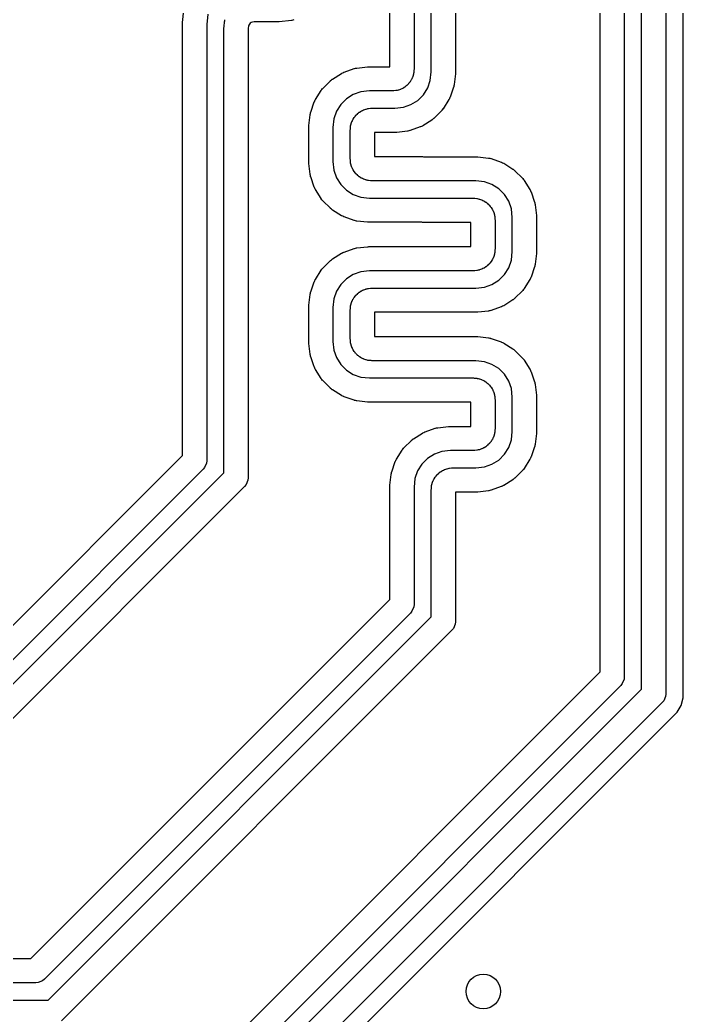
# Model space of a CAD drawing. Extents: x 2.36 to 5.14, y -5.39 to -2.61.
# Drawn here: x 4.6388 to 4.9411, y -4.9108 to -4.4574 of the extents above; entities that cross this region are included whole.
import ezdxf

# ---------------------------------------------------------------- set-up
doc = ezdxf.new("R2010")
doc.units = 0
doc.header["$MEASUREMENT"] = 0
doc.layers.add('BLACK', color=7, linetype='CONTINUOUS')

msp = doc.modelspace()

# ---------------------------------------------------------------- linework, layer by layer
at = {"layer": 'BLACK', "linetype": 'CONTINUOUS'}
for p, q in [((4.8074, -4.47878), (4.8074, -4.16547)), ((4.81843, -4.16319), (4.81843, -4.48)), ((4.8263, -4.48103), (4.8263, -4.16319)), ((4.83732, -4.16547), (4.83732, -4.48134)), ((4.90324, -4.7544), (4.90324, -4.16536)), ((4.91427, -4.16308), (4.91427, -4.75668)), ((4.92214, -4.76223), (4.92214, -4.16283)), ((4.93316, -4.16511), (4.93316, -4.76451)), ((4.94106, -4.76628), (4.94106, -4.16959)), ((4.71295, -4.45867), (4.71358, -4.45303)), ((4.72447, -4.45488), (4.72394, -4.4596)), ((4.71291, -4.45929), (4.71294, -4.45898)), ((4.71291, -4.65593), (4.71291, -4.45929)), ((4.71294, -4.45898), (4.71295, -4.45867)), ((4.72394, -4.4596), (4.72394, -4.65821)), ((4.73181, -4.46084), (4.73184, -4.46053)), ((4.73184, -4.46053), (4.73185, -4.46022)), ((4.73185, -4.46022), (4.73205, -4.45844)), ((4.73205, -4.45844), (4.73207, -4.45834)), ((4.73207, -4.45829), (4.73218, -4.45784)), ((4.73207, -4.45834), (4.73207, -4.45829)), ((4.73218, -4.45784), (4.73227, -4.45739)), ((4.74293, -4.46029), (4.74283, -4.46115)), ((4.74311, -4.45977), (4.74293, -4.46029)), ((4.74341, -4.45931), (4.74311, -4.45977)), ((4.7438, -4.45892), (4.74341, -4.45931)), ((4.74426, -4.45862), (4.7438, -4.45892)), ((4.74478, -4.45844), (4.74426, -4.45862)), ((4.74564, -4.45835), (4.74478, -4.45844)), ((4.75633, -4.45835), (4.74564, -4.45835)), ((4.75664, -4.45832), (4.75633, -4.45835)), ((4.75695, -4.45831), (4.75664, -4.45832)), ((4.76259, -4.45768), (4.75695, -4.45831)), ((4.76269, -4.45765), (4.76259, -4.45768)), ((4.76274, -4.45766), (4.76269, -4.45765)), ((4.76319, -4.45755), (4.76274, -4.45766)), ((4.76365, -4.45745), (4.76319, -4.45755)), ((4.76369, -4.45743), (4.76365, -4.45745)), ((4.73181, -4.66376), (4.73181, -4.46084)), ((4.74283, -4.46115), (4.74283, -4.66604)), ((4.79753, -4.47881), (4.79784, -4.47878)), ((4.79784, -4.47878), (4.8074, -4.47878)), ((4.78128, -4.48439), (4.78543, -4.48178)), ((4.78543, -4.48178), (4.78552, -4.48174)), ((4.78552, -4.48174), (4.78556, -4.4817)), ((4.78556, -4.4817), (4.78598, -4.48151)), ((4.78598, -4.48151), (4.78639, -4.4813)), ((4.78639, -4.4813), (4.78644, -4.48129)), ((4.78644, -4.48129), (4.78654, -4.48125)), ((4.78654, -4.48125), (4.79116, -4.47963)), ((4.79116, -4.47963), (4.79126, -4.47961)), ((4.79126, -4.47961), (4.7913, -4.47958)), ((4.7913, -4.47958), (4.79176, -4.47949)), ((4.79176, -4.47949), (4.79221, -4.47938)), ((4.79221, -4.47938), (4.79226, -4.47938)), ((4.79226, -4.47938), (4.79236, -4.47936)), ((4.79236, -4.47936), (4.79722, -4.47881)), ((4.79722, -4.47881), (4.79753, -4.47881)), ((4.81801, -4.48277), (4.81769, -4.48368)), ((4.81803, -4.48267), (4.81801, -4.48277)), ((4.81806, -4.48263), (4.81803, -4.48267)), ((4.81815, -4.48217), (4.81806, -4.48263)), ((4.81826, -4.48172), (4.81815, -4.48217)), ((4.81828, -4.48157), (4.81826, -4.48168)), ((4.81826, -4.48168), (4.81826, -4.48172)), ((4.81839, -4.48062), (4.81828, -4.48157)), ((4.81843, -4.48), (4.81839, -4.48031)), ((4.81839, -4.48031), (4.81839, -4.48062)), ((4.82586, -4.48497), (4.8263, -4.48103)), ((4.83729, -4.48196), (4.83674, -4.48682)), ((4.83732, -4.48134), (4.83729, -4.48165)), ((4.83729, -4.48165), (4.83729, -4.48196)), ((4.77686, -4.48861), (4.78032, -4.48516)), ((4.78032, -4.48516), (4.7804, -4.48509)), ((4.7804, -4.48509), (4.78043, -4.48505)), ((4.78043, -4.48505), (4.7808, -4.48476)), ((4.7808, -4.48476), (4.78116, -4.48447)), ((4.78116, -4.48447), (4.7812, -4.48445)), ((4.7812, -4.48445), (4.78128, -4.48439)), ((4.81472, -4.48764), (4.81436, -4.48793)), ((4.81509, -4.48736), (4.81472, -4.48764)), ((4.81511, -4.48732), (4.81509, -4.48736)), ((4.8152, -4.48725), (4.81511, -4.48732)), ((4.81588, -4.48657), (4.8152, -4.48725)), ((4.81594, -4.48649), (4.81588, -4.48657)), ((4.81598, -4.48646), (4.81594, -4.48649)), ((4.81627, -4.48609), (4.81598, -4.48646)), ((4.81656, -4.48574), (4.81627, -4.48609)), ((4.81658, -4.48569), (4.81656, -4.48574)), ((4.81664, -4.48561), (4.81658, -4.48569)), ((4.81716, -4.48479), (4.81664, -4.48561)), ((4.8172, -4.4847), (4.81716, -4.48479)), ((4.81724, -4.48466), (4.8172, -4.4847)), ((4.81743, -4.48424), (4.81724, -4.48466)), ((4.81764, -4.48383), (4.81743, -4.48424)), ((4.81765, -4.48378), (4.81764, -4.48383)), ((4.81769, -4.48368), (4.81765, -4.48378)), ((4.82465, -4.48841), (4.82586, -4.48497)), ((4.83661, -4.48742), (4.83651, -4.48787)), ((4.83672, -4.48697), (4.83661, -4.48742)), ((4.83674, -4.48682), (4.83672, -4.48692)), ((4.83672, -4.48692), (4.83672, -4.48697)), ((4.77349, -4.49372), (4.77609, -4.48958)), ((4.77609, -4.48958), (4.77616, -4.4895)), ((4.77616, -4.4895), (4.77618, -4.48945)), ((4.77618, -4.48945), (4.77647, -4.48909)), ((4.77647, -4.48909), (4.77675, -4.48873)), ((4.77675, -4.48873), (4.77679, -4.4887)), ((4.77679, -4.4887), (4.77686, -4.48861)), ((4.79077, -4.49145), (4.78768, -4.49339)), ((4.79421, -4.49024), (4.79077, -4.49145)), ((4.79815, -4.4898), (4.79421, -4.49024)), ((4.80863, -4.4898), (4.79815, -4.4898)), ((4.80893, -4.48977), (4.80863, -4.4898)), ((4.80924, -4.48976), (4.80893, -4.48977)), ((4.8102, -4.48966), (4.80924, -4.48976)), ((4.8103, -4.48963), (4.8102, -4.48966)), ((4.81035, -4.48964), (4.8103, -4.48963)), ((4.8108, -4.48953), (4.81035, -4.48964)), ((4.81125, -4.48943), (4.8108, -4.48953)), ((4.8113, -4.48941), (4.81125, -4.48943)), ((4.8114, -4.48938), (4.8113, -4.48941)), ((4.81231, -4.48907), (4.8114, -4.48938)), ((4.8124, -4.48902), (4.81231, -4.48907)), ((4.81245, -4.48901), (4.8124, -4.48902)), ((4.81287, -4.48881), (4.81245, -4.48901)), ((4.81329, -4.48861), (4.81287, -4.48881)), ((4.81332, -4.48858), (4.81329, -4.48861)), ((4.81342, -4.48853), (4.81332, -4.48858)), ((4.81423, -4.48802), (4.81342, -4.48853)), ((4.81432, -4.48795), (4.81423, -4.48802)), ((4.81436, -4.48793), (4.81432, -4.48795)), ((4.82013, -4.49408), (4.82271, -4.4915)), ((4.82271, -4.4915), (4.82465, -4.48841)), ((4.83647, -4.48802), (4.83485, -4.49264)), ((4.83649, -4.48792), (4.83647, -4.48802)), ((4.83651, -4.48787), (4.83649, -4.48792)), ((4.77134, -4.49945), (4.77295, -4.49483)), ((4.77295, -4.49483), (4.773, -4.49474)), ((4.773, -4.49474), (4.77301, -4.49469)), ((4.77301, -4.49469), (4.77321, -4.49427)), ((4.77321, -4.49427), (4.77341, -4.49385)), ((4.77341, -4.49385), (4.77344, -4.49382)), ((4.77344, -4.49382), (4.77349, -4.49372)), ((4.78509, -4.49597), (4.78315, -4.49906)), ((4.78768, -4.49339), (4.78509, -4.49597)), ((4.81359, -4.49723), (4.81704, -4.49602)), ((4.81704, -4.49602), (4.82013, -4.49408)), ((4.83431, -4.49375), (4.83171, -4.49789)), ((4.83436, -4.49366), (4.83431, -4.49375)), ((4.83439, -4.49362), (4.83436, -4.49366)), ((4.83459, -4.4932), (4.83439, -4.49362)), ((4.8348, -4.49278), (4.83459, -4.4932)), ((4.83481, -4.49273), (4.8348, -4.49278)), ((4.83485, -4.49264), (4.83481, -4.49273)), ((4.77052, -4.50552), (4.77106, -4.50065)), ((4.77106, -4.50065), (4.77109, -4.50055)), ((4.77108, -4.5005), (4.77119, -4.50005)), ((4.77109, -4.50055), (4.77108, -4.5005)), ((4.77119, -4.50005), (4.77129, -4.4996)), ((4.77129, -4.4996), (4.77131, -4.49955)), ((4.77131, -4.49955), (4.77134, -4.49945)), ((4.78315, -4.49906), (4.78195, -4.50251)), ((4.79124, -4.50174), (4.79154, -4.50138)), ((4.79154, -4.50138), (4.79182, -4.50101)), ((4.79182, -4.50101), (4.79186, -4.50098)), ((4.79186, -4.50098), (4.79193, -4.5009)), ((4.79193, -4.5009), (4.79261, -4.50022)), ((4.79261, -4.50022), (4.79269, -4.50016)), ((4.79269, -4.50016), (4.79272, -4.50012)), ((4.79272, -4.50012), (4.79308, -4.49983)), ((4.79308, -4.49983), (4.79344, -4.49954)), ((4.79344, -4.49954), (4.79349, -4.49952)), ((4.79349, -4.49952), (4.79357, -4.49945)), ((4.79357, -4.49945), (4.79438, -4.49894)), ((4.79438, -4.49894), (4.79448, -4.49889)), ((4.79448, -4.49889), (4.79452, -4.49886)), ((4.79452, -4.49886), (4.79494, -4.49867)), ((4.79494, -4.49867), (4.79535, -4.49846)), ((4.79535, -4.49846), (4.7954, -4.49845)), ((4.7954, -4.49845), (4.7955, -4.49841)), ((4.7955, -4.49841), (4.7964, -4.49809)), ((4.7964, -4.49809), (4.79651, -4.49806)), ((4.79651, -4.49806), (4.79655, -4.49804)), ((4.79655, -4.49804), (4.797, -4.49794)), ((4.797, -4.49794), (4.79745, -4.49783)), ((4.79745, -4.49783), (4.7975, -4.49784)), ((4.7975, -4.49784), (4.79761, -4.49782)), ((4.79761, -4.49782), (4.79856, -4.49771)), ((4.79856, -4.49771), (4.79887, -4.4977)), ((4.79887, -4.4977), (4.79918, -4.49767)), ((4.79918, -4.49767), (4.80966, -4.49767)), ((4.80966, -4.49767), (4.81359, -4.49723)), ((4.83094, -4.49886), (4.82748, -4.50232)), ((4.83101, -4.49878), (4.83094, -4.49886)), ((4.83105, -4.49875), (4.83101, -4.49878)), ((4.83133, -4.49838), (4.83105, -4.49875)), ((4.83163, -4.49802), (4.83133, -4.49838)), ((4.83165, -4.49798), (4.83163, -4.49802)), ((4.83171, -4.49789), (4.83165, -4.49798)), ((4.77048, -4.50613), (4.77051, -4.50582)), ((4.77051, -4.50582), (4.77052, -4.50552)), ((4.78195, -4.50251), (4.7815, -4.50644)), ((4.78941, -4.50685), (4.78952, -4.5059)), ((4.78952, -4.5059), (4.78954, -4.5058)), ((4.78954, -4.50575), (4.78965, -4.5053)), ((4.78954, -4.5058), (4.78954, -4.50575)), ((4.78965, -4.5053), (4.78975, -4.50484)), ((4.78975, -4.50484), (4.78977, -4.5048)), ((4.78977, -4.5048), (4.7898, -4.5047)), ((4.7898, -4.5047), (4.79011, -4.50379)), ((4.79011, -4.50379), (4.79016, -4.50369)), ((4.79016, -4.50369), (4.79017, -4.50365)), ((4.79017, -4.50365), (4.79037, -4.50323)), ((4.79037, -4.50323), (4.79057, -4.50281)), ((4.79057, -4.50281), (4.7906, -4.50277)), ((4.7906, -4.50277), (4.79065, -4.50268)), ((4.79065, -4.50268), (4.79116, -4.50187)), ((4.79116, -4.50187), (4.79122, -4.50178)), ((4.79122, -4.50178), (4.79124, -4.50174)), ((4.82182, -4.50596), (4.82141, -4.50617)), ((4.82224, -4.50577), (4.82182, -4.50596)), ((4.82228, -4.50574), (4.82224, -4.50577)), ((4.82238, -4.50569), (4.82228, -4.50574)), ((4.82652, -4.50309), (4.82238, -4.50569)), ((4.8266, -4.50302), (4.82652, -4.50309)), ((4.82665, -4.503), (4.8266, -4.50302)), ((4.82701, -4.50271), (4.82665, -4.503)), ((4.82737, -4.50242), (4.82701, -4.50271)), ((4.8274, -4.50238), (4.82737, -4.50242)), ((4.82748, -4.50232), (4.8274, -4.50238)), ((4.77048, -4.52228), (4.77048, -4.50613)), ((4.7815, -4.50644), (4.7815, -4.52197)), ((4.78938, -4.50747), (4.78941, -4.50716)), ((4.78938, -4.52094), (4.78938, -4.50747)), ((4.78941, -4.50716), (4.78941, -4.50685)), ((4.80997, -4.5087), (4.8004, -4.5087)), ((4.8004, -4.5087), (4.8004, -4.51972)), ((4.81027, -4.50867), (4.80997, -4.5087)), ((4.81058, -4.50866), (4.81027, -4.50867)), ((4.81544, -4.50811), (4.81058, -4.50866)), ((4.81555, -4.50809), (4.81544, -4.50811)), ((4.8156, -4.50809), (4.81555, -4.50809)), ((4.81605, -4.50799), (4.8156, -4.50809)), ((4.8165, -4.50789), (4.81605, -4.50799)), ((4.81654, -4.50786), (4.8165, -4.50789)), ((4.81665, -4.50784), (4.81654, -4.50786)), ((4.82126, -4.50622), (4.81665, -4.50784)), ((4.82136, -4.50618), (4.82126, -4.50622)), ((4.82141, -4.50617), (4.82136, -4.50618)), ((4.77051, -4.52259), (4.77048, -4.52228)), ((4.77052, -4.5229), (4.77051, -4.52259)), ((4.77106, -4.52776), (4.77052, -4.5229)), ((4.7815, -4.52197), (4.78195, -4.52591)), ((4.78941, -4.52125), (4.78938, -4.52094)), ((4.78941, -4.52156), (4.78941, -4.52125)), ((4.78952, -4.52252), (4.78941, -4.52156)), ((4.78954, -4.52262), (4.78952, -4.52252)), ((4.78954, -4.52267), (4.78954, -4.52262)), ((4.78965, -4.52312), (4.78954, -4.52267)), ((4.78975, -4.52357), (4.78965, -4.52312)), ((4.78977, -4.52362), (4.78975, -4.52357)), ((4.7898, -4.52372), (4.78977, -4.52362)), ((4.79011, -4.52463), (4.7898, -4.52372)), ((4.8004, -4.51972), (4.82236, -4.51972)), ((4.82236, -4.51972), (4.8228, -4.51976)), ((4.8228, -4.51976), (4.84689, -4.51976)), ((4.84689, -4.51976), (4.84719, -4.51979)), ((4.84719, -4.51979), (4.8475, -4.5198)), ((4.8475, -4.5198), (4.85236, -4.52035)), ((4.85236, -4.52035), (4.85247, -4.52037)), ((4.85247, -4.52037), (4.85252, -4.52037)), ((4.85252, -4.52037), (4.85297, -4.52047)), ((4.85297, -4.52047), (4.85342, -4.52057)), ((4.85342, -4.52057), (4.85346, -4.5206)), ((4.85346, -4.5206), (4.85357, -4.52062)), ((4.85357, -4.52062), (4.85819, -4.52224)), ((4.85819, -4.52224), (4.85828, -4.52228)), ((4.85828, -4.52228), (4.85833, -4.52229)), ((4.85833, -4.52229), (4.85875, -4.5225)), ((4.85875, -4.5225), (4.85917, -4.52269)), ((4.85917, -4.52269), (4.8592, -4.52272)), ((4.8592, -4.52272), (4.8593, -4.52277)), ((4.8593, -4.52277), (4.86344, -4.52537)), ((4.77109, -4.52787), (4.77106, -4.52776)), ((4.77108, -4.52792), (4.77109, -4.52787)), ((4.77119, -4.52837), (4.77108, -4.52792)), ((4.77129, -4.52882), (4.77119, -4.52837)), ((4.78195, -4.52591), (4.78315, -4.52936)), ((4.79016, -4.52472), (4.79011, -4.52463)), ((4.79017, -4.52477), (4.79016, -4.52472)), ((4.79037, -4.52518), (4.79017, -4.52477)), ((4.79057, -4.52561), (4.79037, -4.52518)), ((4.7906, -4.52564), (4.79057, -4.52561)), ((4.79065, -4.52574), (4.7906, -4.52564)), ((4.79116, -4.52655), (4.79065, -4.52574)), ((4.79122, -4.52663), (4.79116, -4.52655)), ((4.79124, -4.52668), (4.79122, -4.52663)), ((4.79154, -4.52704), (4.79124, -4.52668)), ((4.79182, -4.5274), (4.79154, -4.52704)), ((4.79186, -4.52743), (4.79182, -4.5274)), ((4.79193, -4.52752), (4.79186, -4.52743)), ((4.79261, -4.52819), (4.79193, -4.52752)), ((4.79269, -4.52826), (4.79261, -4.52819)), ((4.79272, -4.5283), (4.79269, -4.52826)), ((4.79308, -4.52859), (4.79272, -4.5283)), ((4.79344, -4.52888), (4.79308, -4.52859)), ((4.86344, -4.52537), (4.86352, -4.52544)), ((4.86352, -4.52544), (4.86357, -4.52546)), ((4.86357, -4.52546), (4.86393, -4.52575)), ((4.86393, -4.52575), (4.86429, -4.52604)), ((4.86429, -4.52604), (4.86432, -4.52608)), ((4.86432, -4.52608), (4.8644, -4.52614)), ((4.8644, -4.52614), (4.86786, -4.5296)), ((4.77131, -4.52886), (4.77129, -4.52882)), ((4.77134, -4.52897), (4.77131, -4.52886)), ((4.77295, -4.53358), (4.77134, -4.52897)), ((4.78315, -4.52936), (4.78509, -4.53245)), ((4.78509, -4.53245), (4.78768, -4.53503)), ((4.79349, -4.5289), (4.79344, -4.52888)), ((4.79357, -4.52896), (4.79349, -4.5289)), ((4.79438, -4.52947), (4.79357, -4.52896)), ((4.79448, -4.52952), (4.79438, -4.52947)), ((4.79452, -4.52955), (4.79448, -4.52952)), ((4.79494, -4.52975), (4.79452, -4.52955)), ((4.79535, -4.52996), (4.79494, -4.52975)), ((4.7954, -4.52997), (4.79535, -4.52996)), ((4.7955, -4.53001), (4.7954, -4.52997)), ((4.7964, -4.53033), (4.7955, -4.53001)), ((4.79651, -4.53035), (4.7964, -4.53033)), ((4.79655, -4.53038), (4.79651, -4.53035)), ((4.797, -4.53047), (4.79655, -4.53038)), ((4.79745, -4.53058), (4.797, -4.53047)), ((4.7975, -4.53058), (4.79745, -4.53058)), ((4.79761, -4.5306), (4.7975, -4.53058)), ((4.79856, -4.53071), (4.79761, -4.5306)), ((4.79887, -4.53071), (4.79856, -4.53071)), ((4.79918, -4.53074), (4.79887, -4.53071)), ((4.82192, -4.53074), (4.79918, -4.53074)), ((4.82236, -4.53079), (4.82192, -4.53074)), ((4.84658, -4.53079), (4.82236, -4.53079)), ((4.85051, -4.53123), (4.84658, -4.53079)), ((4.85396, -4.53244), (4.85051, -4.53123)), ((4.85705, -4.53438), (4.85396, -4.53244)), ((4.86786, -4.5296), (4.86793, -4.52969)), ((4.86793, -4.52969), (4.86797, -4.52971)), ((4.86797, -4.52971), (4.86825, -4.53008)), ((4.86825, -4.53008), (4.86855, -4.53044)), ((4.86855, -4.53044), (4.86857, -4.53048)), ((4.86857, -4.53048), (4.86863, -4.53057)), ((4.86863, -4.53057), (4.87124, -4.53471)), ((4.773, -4.53368), (4.77295, -4.53358)), ((4.77301, -4.53373), (4.773, -4.53368)), ((4.77321, -4.53414), (4.77301, -4.53373)), ((4.77341, -4.53456), (4.77321, -4.53414)), ((4.77344, -4.5346), (4.77341, -4.53456)), ((4.77349, -4.5347), (4.77344, -4.5346)), ((4.77609, -4.53884), (4.77349, -4.5347)), ((4.78768, -4.53503), (4.79077, -4.53697)), ((4.79077, -4.53697), (4.79421, -4.53817)), ((4.85963, -4.53696), (4.85705, -4.53438)), ((4.86157, -4.54005), (4.85963, -4.53696)), ((4.87124, -4.53471), (4.87128, -4.53481)), ((4.87128, -4.53481), (4.87132, -4.53484)), ((4.87132, -4.53484), (4.87151, -4.53526)), ((4.87151, -4.53526), (4.87172, -4.53568)), ((4.87172, -4.53568), (4.87173, -4.53573)), ((4.87173, -4.53573), (4.87177, -4.53582)), ((4.87177, -4.53582), (4.87339, -4.54044)), ((4.77616, -4.53892), (4.77609, -4.53884)), ((4.77618, -4.53897), (4.77616, -4.53892)), ((4.77647, -4.53933), (4.77618, -4.53897)), ((4.77675, -4.53969), (4.77647, -4.53933)), ((4.77679, -4.53972), (4.77675, -4.53969)), ((4.77686, -4.5398), (4.77679, -4.53972)), ((4.78032, -4.54326), (4.77686, -4.5398)), ((4.79421, -4.53817), (4.79815, -4.53862)), ((4.79815, -4.53862), (4.82236, -4.53862)), ((4.82236, -4.53862), (4.8228, -4.53866)), ((4.8228, -4.53866), (4.84555, -4.53866)), ((4.84555, -4.53866), (4.84585, -4.53869)), ((4.84585, -4.53869), (4.84616, -4.5387)), ((4.84616, -4.5387), (4.84712, -4.5388)), ((4.84712, -4.5388), (4.84722, -4.53883)), ((4.84722, -4.53883), (4.84727, -4.53882)), ((4.84727, -4.53882), (4.84772, -4.53893)), ((4.84772, -4.53893), (4.84817, -4.53903)), ((4.84817, -4.53903), (4.84822, -4.53905)), ((4.84822, -4.53905), (4.84832, -4.53908)), ((4.84832, -4.53908), (4.84923, -4.5394)), ((4.84923, -4.5394), (4.84932, -4.53944)), ((4.84932, -4.53944), (4.84937, -4.53945)), ((4.84937, -4.53945), (4.84979, -4.53966)), ((4.84979, -4.53966), (4.85021, -4.53985)), ((4.85021, -4.53985), (4.85024, -4.53988)), ((4.85024, -4.53988), (4.85034, -4.53993)), ((4.85034, -4.53993), (4.85115, -4.54044)), ((4.85115, -4.54044), (4.85124, -4.54051)), ((4.85124, -4.54051), (4.85128, -4.54053)), ((4.85128, -4.54053), (4.85164, -4.54082)), ((4.85164, -4.54082), (4.85201, -4.5411)), ((4.85201, -4.5411), (4.85204, -4.54114)), ((4.85204, -4.54114), (4.85212, -4.54121)), ((4.85212, -4.54121), (4.8528, -4.54189)), ((4.8528, -4.54189), (4.85286, -4.54197)), ((4.85286, -4.54197), (4.8529, -4.542)), ((4.8529, -4.542), (4.85319, -4.54237)), ((4.86278, -4.54349), (4.86157, -4.54005)), ((4.87339, -4.54044), (4.87341, -4.54054)), ((4.87341, -4.54054), (4.87344, -4.54059)), ((4.87344, -4.54059), (4.87353, -4.54104)), ((4.87353, -4.54104), (4.87364, -4.54149)), ((4.87364, -4.54149), (4.87364, -4.54154)), ((4.87364, -4.54154), (4.87366, -4.54164)), ((4.87366, -4.54164), (4.87421, -4.5465)), ((4.7804, -4.54333), (4.78032, -4.54326)), ((4.78043, -4.54337), (4.7804, -4.54333)), ((4.7808, -4.54365), (4.78043, -4.54337)), ((4.78116, -4.54395), (4.7808, -4.54365)), ((4.7812, -4.54397), (4.78116, -4.54395)), ((4.78128, -4.54403), (4.7812, -4.54397)), ((4.78543, -4.54663), (4.78128, -4.54403)), ((4.78552, -4.54668), (4.78543, -4.54663)), ((4.78556, -4.54671), (4.78552, -4.54668)), ((4.78598, -4.54691), (4.78556, -4.54671)), ((4.85319, -4.54237), (4.85348, -4.54273)), ((4.85348, -4.54273), (4.8535, -4.54277)), ((4.8535, -4.54277), (4.85357, -4.54285)), ((4.85357, -4.54285), (4.85408, -4.54367)), ((4.85408, -4.54367), (4.85412, -4.54376)), ((4.85412, -4.54376), (4.85416, -4.5438)), ((4.85416, -4.5438), (4.85435, -4.54422)), ((4.85435, -4.54422), (4.85456, -4.54463)), ((4.85456, -4.54463), (4.85457, -4.54468)), ((4.85457, -4.54468), (4.85461, -4.54478)), ((4.85461, -4.54478), (4.85493, -4.54569)), ((4.85493, -4.54569), (4.85495, -4.54579)), ((4.85495, -4.54579), (4.85498, -4.54583)), ((4.85498, -4.54583), (4.85508, -4.54629)), ((4.85508, -4.54629), (4.85518, -4.54674)), ((4.85518, -4.54674), (4.85518, -4.54679)), ((4.86322, -4.54743), (4.86278, -4.54349)), ((4.87421, -4.5465), (4.87421, -4.54681)), ((4.78639, -4.54712), (4.78598, -4.54691)), ((4.78644, -4.54712), (4.78639, -4.54712)), ((4.78654, -4.54717), (4.78644, -4.54712)), ((4.79116, -4.54878), (4.78654, -4.54717)), ((4.79126, -4.54881), (4.79116, -4.54878)), ((4.7913, -4.54883), (4.79126, -4.54881)), ((4.79176, -4.54893), (4.7913, -4.54883)), ((4.79221, -4.54904), (4.79176, -4.54893)), ((4.79226, -4.54904), (4.79221, -4.54904)), ((4.79236, -4.54906), (4.79226, -4.54904)), ((4.79722, -4.54961), (4.79236, -4.54906)), ((4.79753, -4.54961), (4.79722, -4.54961)), ((4.79784, -4.54964), (4.79753, -4.54961)), ((4.82192, -4.54964), (4.79784, -4.54964)), ((4.82236, -4.54969), (4.82192, -4.54964)), ((4.84432, -4.54969), (4.82236, -4.54969)), ((4.84432, -4.56071), (4.84432, -4.54969)), ((4.85518, -4.54679), (4.8552, -4.54689)), ((4.8552, -4.54689), (4.85531, -4.54784)), ((4.85531, -4.54784), (4.85532, -4.54815)), ((4.85532, -4.54815), (4.85535, -4.54846)), ((4.85535, -4.54846), (4.85535, -4.56193)), ((4.86322, -4.56296), (4.86322, -4.54743)), ((4.87421, -4.54681), (4.87424, -4.54712)), ((4.87424, -4.54712), (4.87424, -4.56327)), ((4.78128, -4.56632), (4.78543, -4.56372)), ((4.78543, -4.56372), (4.78552, -4.56367)), ((4.78552, -4.56367), (4.78556, -4.56364)), ((4.78556, -4.56364), (4.78598, -4.56344)), ((4.78598, -4.56344), (4.78639, -4.56323)), ((4.78639, -4.56323), (4.78644, -4.56323)), ((4.78644, -4.56323), (4.78654, -4.56318)), ((4.78654, -4.56318), (4.79116, -4.56157)), ((4.79116, -4.56157), (4.79126, -4.56154)), ((4.79126, -4.56154), (4.7913, -4.56152)), ((4.7913, -4.56152), (4.79176, -4.56142)), ((4.79176, -4.56142), (4.79221, -4.56131)), ((4.79221, -4.56131), (4.79226, -4.56131)), ((4.79226, -4.56131), (4.79236, -4.56129)), ((4.79236, -4.56129), (4.79722, -4.56074)), ((4.79722, -4.56074), (4.79753, -4.56074)), ((4.79753, -4.56074), (4.79784, -4.56071)), ((4.79784, -4.56071), (4.84432, -4.56071)), ((4.85493, -4.56471), (4.85461, -4.56561)), ((4.85495, -4.5646), (4.85493, -4.56471)), ((4.85498, -4.56456), (4.85495, -4.5646)), ((4.85508, -4.56411), (4.85498, -4.56456)), ((4.85518, -4.56366), (4.85508, -4.56411)), ((4.8552, -4.5635), (4.85518, -4.56361)), ((4.85518, -4.56361), (4.85518, -4.56366)), ((4.85531, -4.56255), (4.8552, -4.5635)), ((4.85532, -4.56224), (4.85531, -4.56255)), ((4.85535, -4.56193), (4.85532, -4.56224)), ((4.86278, -4.5669), (4.86322, -4.56296)), ((4.87421, -4.56389), (4.87366, -4.56875)), ((4.87424, -4.56327), (4.87421, -4.56358)), ((4.87421, -4.56358), (4.87421, -4.56389)), ((4.77686, -4.57055), (4.78032, -4.56709)), ((4.78032, -4.56709), (4.7804, -4.56702)), ((4.7804, -4.56702), (4.78043, -4.56698)), ((4.78043, -4.56698), (4.7808, -4.5667)), ((4.7808, -4.5667), (4.78116, -4.5664)), ((4.78116, -4.5664), (4.7812, -4.56638)), ((4.7812, -4.56638), (4.78128, -4.56632)), ((4.85201, -4.56929), (4.85164, -4.56957)), ((4.85204, -4.56925), (4.85201, -4.56929)), ((4.85212, -4.56918), (4.85204, -4.56925)), ((4.8528, -4.5685), (4.85212, -4.56918)), ((4.85286, -4.56842), (4.8528, -4.5685)), ((4.8529, -4.56839), (4.85286, -4.56842)), ((4.85319, -4.56803), (4.8529, -4.56839)), ((4.85348, -4.56767), (4.85319, -4.56803)), ((4.8535, -4.56762), (4.85348, -4.56767)), ((4.85357, -4.56754), (4.8535, -4.56762)), ((4.85408, -4.56673), (4.85357, -4.56754)), ((4.85412, -4.56663), (4.85408, -4.56673)), ((4.85416, -4.56659), (4.85412, -4.56663)), ((4.85435, -4.56617), (4.85416, -4.56659)), ((4.85456, -4.56576), (4.85435, -4.56617)), ((4.85457, -4.56571), (4.85456, -4.56576)), ((4.85461, -4.56561), (4.85457, -4.56571)), ((4.86157, -4.57034), (4.86278, -4.5669)), ((4.87353, -4.56936), (4.87344, -4.56981)), ((4.87364, -4.5689), (4.87353, -4.56936)), ((4.87366, -4.56875), (4.87364, -4.56886)), ((4.87364, -4.56886), (4.87364, -4.5689)), ((4.77349, -4.57565), (4.77609, -4.57151)), ((4.77609, -4.57151), (4.77616, -4.57143)), ((4.77616, -4.57143), (4.77618, -4.57138)), ((4.77618, -4.57138), (4.77647, -4.57102)), ((4.77647, -4.57102), (4.77675, -4.57066)), ((4.77675, -4.57066), (4.77679, -4.57063)), ((4.77679, -4.57063), (4.77686, -4.57055)), ((4.79077, -4.57338), (4.78768, -4.57532)), ((4.79421, -4.57218), (4.79077, -4.57338)), ((4.79815, -4.57173), (4.79421, -4.57218)), ((4.84555, -4.57173), (4.79815, -4.57173)), ((4.84586, -4.5717), (4.84555, -4.57173)), ((4.84616, -4.5717), (4.84586, -4.5717)), ((4.84712, -4.57159), (4.84616, -4.5717)), ((4.84722, -4.57157), (4.84712, -4.57159)), ((4.84727, -4.57157), (4.84722, -4.57157)), ((4.84772, -4.57146), (4.84727, -4.57157)), ((4.84818, -4.57136), (4.84772, -4.57146)), ((4.84822, -4.57134), (4.84818, -4.57136)), ((4.84832, -4.57132), (4.84822, -4.57134)), ((4.84923, -4.571), (4.84832, -4.57132)), ((4.84932, -4.57095), (4.84923, -4.571)), ((4.84937, -4.57095), (4.84932, -4.57095)), ((4.84979, -4.57074), (4.84937, -4.57095)), ((4.85021, -4.57054), (4.84979, -4.57074)), ((4.85024, -4.57051), (4.85021, -4.57054)), ((4.85034, -4.57046), (4.85024, -4.57051)), ((4.85115, -4.56995), (4.85034, -4.57046)), ((4.85124, -4.56989), (4.85115, -4.56995)), ((4.85128, -4.56987), (4.85124, -4.56989)), ((4.85164, -4.56957), (4.85128, -4.56987)), ((4.85705, -4.57602), (4.85963, -4.57343)), ((4.85963, -4.57343), (4.86157, -4.57034)), ((4.87339, -4.56995), (4.87177, -4.57457)), ((4.87341, -4.56985), (4.87339, -4.56995)), ((4.87344, -4.56981), (4.87341, -4.56985)), ((4.77134, -4.58138), (4.77295, -4.57677)), ((4.77295, -4.57677), (4.773, -4.57667)), ((4.773, -4.57667), (4.77301, -4.57662)), ((4.77301, -4.57662), (4.77321, -4.57621)), ((4.77321, -4.57621), (4.77341, -4.57579)), ((4.77341, -4.57579), (4.77344, -4.57575)), ((4.77344, -4.57575), (4.77349, -4.57565)), ((4.78509, -4.5779), (4.78315, -4.58099)), ((4.78768, -4.57532), (4.78509, -4.5779)), ((4.85051, -4.57916), (4.85396, -4.57796)), ((4.85396, -4.57796), (4.85705, -4.57602)), ((4.87124, -4.57568), (4.86863, -4.57983)), ((4.87128, -4.57559), (4.87124, -4.57568)), ((4.87132, -4.57555), (4.87128, -4.57559)), ((4.87151, -4.57513), (4.87132, -4.57555)), ((4.87172, -4.57472), (4.87151, -4.57513)), ((4.87173, -4.57467), (4.87172, -4.57472)), ((4.87177, -4.57457), (4.87173, -4.57467)), ((4.77052, -4.58745), (4.77106, -4.58259)), ((4.77106, -4.58259), (4.77109, -4.58248)), ((4.77108, -4.58243), (4.77119, -4.58198)), ((4.77109, -4.58248), (4.77108, -4.58243)), ((4.77119, -4.58198), (4.77129, -4.58153)), ((4.77129, -4.58153), (4.77131, -4.58149)), ((4.77131, -4.58149), (4.77134, -4.58138)), ((4.78315, -4.58099), (4.78195, -4.58444)), ((4.79154, -4.58331), (4.79182, -4.58295)), ((4.79182, -4.58295), (4.79186, -4.58292)), ((4.79186, -4.58292), (4.79193, -4.58283)), ((4.79193, -4.58283), (4.79261, -4.58216)), ((4.79261, -4.58216), (4.79269, -4.58209)), ((4.79269, -4.58209), (4.79272, -4.58205)), ((4.79272, -4.58205), (4.79308, -4.58176)), ((4.79308, -4.58176), (4.79344, -4.58147)), ((4.79344, -4.58147), (4.79349, -4.58145)), ((4.79349, -4.58145), (4.79357, -4.58139)), ((4.79357, -4.58139), (4.79438, -4.58088)), ((4.79438, -4.58088), (4.79448, -4.58083)), ((4.79448, -4.58083), (4.79452, -4.5808)), ((4.79452, -4.5808), (4.79494, -4.5806)), ((4.79494, -4.5806), (4.79535, -4.58039)), ((4.79535, -4.58039), (4.7954, -4.58038)), ((4.7954, -4.58038), (4.7955, -4.58034)), ((4.7955, -4.58034), (4.7964, -4.58002)), ((4.7964, -4.58002), (4.79651, -4.58)), ((4.79651, -4.58), (4.79655, -4.57997)), ((4.79655, -4.57997), (4.797, -4.57988)), ((4.797, -4.57988), (4.79745, -4.57977)), ((4.79745, -4.57977), (4.7975, -4.57977)), ((4.7975, -4.57977), (4.79761, -4.57975)), ((4.79761, -4.57975), (4.79856, -4.57964)), ((4.79856, -4.57964), (4.79887, -4.57964)), ((4.79887, -4.57964), (4.79918, -4.57961)), ((4.79918, -4.57961), (4.84658, -4.57961)), ((4.84658, -4.57961), (4.85051, -4.57916)), ((4.86786, -4.58079), (4.8644, -4.58425)), ((4.86793, -4.58071), (4.86786, -4.58079)), ((4.86797, -4.58068), (4.86793, -4.58071)), ((4.86825, -4.58031), (4.86797, -4.58068)), ((4.86855, -4.57996), (4.86825, -4.58031)), ((4.86857, -4.57991), (4.86855, -4.57996)), ((4.86863, -4.57983), (4.86857, -4.57991)), ((4.77051, -4.58776), (4.77052, -4.58745)), ((4.78195, -4.58444), (4.7815, -4.58838)), ((4.78954, -4.58768), (4.78965, -4.58723)), ((4.78965, -4.58723), (4.78975, -4.58678)), ((4.78975, -4.58678), (4.78977, -4.58673)), ((4.78977, -4.58673), (4.7898, -4.58663)), ((4.7898, -4.58663), (4.79011, -4.58572)), ((4.79011, -4.58572), (4.79016, -4.58563)), ((4.79016, -4.58563), (4.79017, -4.58558)), ((4.79017, -4.58558), (4.79037, -4.58517)), ((4.79037, -4.58517), (4.79057, -4.58474)), ((4.79057, -4.58474), (4.7906, -4.58471)), ((4.7906, -4.58471), (4.79065, -4.58461)), ((4.79065, -4.58461), (4.79116, -4.5838)), ((4.79116, -4.5838), (4.79122, -4.58372)), ((4.79122, -4.58372), (4.79124, -4.58367)), ((4.79124, -4.58367), (4.79154, -4.58331)), ((4.86344, -4.58502), (4.8593, -4.58762)), ((4.86352, -4.58495), (4.86344, -4.58502)), ((4.86357, -4.58494), (4.86352, -4.58495)), ((4.86393, -4.58464), (4.86357, -4.58494)), ((4.86429, -4.58436), (4.86393, -4.58464)), ((4.86432, -4.58432), (4.86429, -4.58436)), ((4.8644, -4.58425), (4.86432, -4.58432)), ((4.77048, -4.58807), (4.77051, -4.58776)), ((4.77048, -4.60422), (4.77048, -4.58807)), ((4.7815, -4.58838), (4.7815, -4.60391)), ((4.78938, -4.58941), (4.78941, -4.5891)), ((4.78938, -4.60288), (4.78938, -4.58941)), ((4.78941, -4.58879), (4.78952, -4.58783)), ((4.78941, -4.5891), (4.78941, -4.58879)), ((4.78952, -4.58783), (4.78954, -4.58773)), ((4.78954, -4.58773), (4.78954, -4.58768)), ((4.84689, -4.59063), (4.8004, -4.59063)), ((4.8004, -4.59063), (4.8004, -4.60165)), ((4.84719, -4.5906), (4.84689, -4.59063)), ((4.8475, -4.5906), (4.84719, -4.5906)), ((4.85236, -4.59005), (4.8475, -4.5906)), ((4.85247, -4.59003), (4.85236, -4.59005)), ((4.85252, -4.59003), (4.85247, -4.59003)), ((4.85297, -4.58992), (4.85252, -4.59003)), ((4.85342, -4.58982), (4.85297, -4.58992)), ((4.85346, -4.5898), (4.85342, -4.58982)), ((4.85357, -4.58977), (4.85346, -4.5898)), ((4.85819, -4.58816), (4.85357, -4.58977)), ((4.85828, -4.58811), (4.85819, -4.58816)), ((4.85833, -4.5881), (4.85828, -4.58811)), ((4.85875, -4.5879), (4.85833, -4.5881)), ((4.85917, -4.5877), (4.85875, -4.5879)), ((4.8592, -4.58767), (4.85917, -4.5877)), ((4.8593, -4.58762), (4.8592, -4.58767)), ((4.77051, -4.60453), (4.77048, -4.60422)), ((4.77052, -4.60483), (4.77051, -4.60453)), ((4.77106, -4.6097), (4.77052, -4.60483)), ((4.7815, -4.60391), (4.78195, -4.60784)), ((4.78941, -4.60319), (4.78938, -4.60288)), ((4.78941, -4.6035), (4.78941, -4.60319)), ((4.78952, -4.60445), (4.78941, -4.6035)), ((4.78954, -4.60455), (4.78952, -4.60445)), ((4.78954, -4.6046), (4.78954, -4.60455)), ((4.78965, -4.60505), (4.78954, -4.6046)), ((4.78975, -4.60551), (4.78965, -4.60505)), ((4.78977, -4.60555), (4.78975, -4.60551)), ((4.7898, -4.60565), (4.78977, -4.60555)), ((4.79011, -4.60656), (4.7898, -4.60565)), ((4.8004, -4.60165), (4.84689, -4.60165)), ((4.84689, -4.60165), (4.84719, -4.60168)), ((4.84719, -4.60168), (4.8475, -4.60169)), ((4.8475, -4.60169), (4.85236, -4.60224)), ((4.85236, -4.60224), (4.85247, -4.60226)), ((4.85247, -4.60226), (4.85252, -4.60226)), ((4.85252, -4.60226), (4.85297, -4.60236)), ((4.85297, -4.60236), (4.85342, -4.60246)), ((4.85342, -4.60246), (4.85346, -4.60249)), ((4.85346, -4.60249), (4.85357, -4.60251)), ((4.85357, -4.60251), (4.85819, -4.60413)), ((4.85819, -4.60413), (4.85828, -4.60417)), ((4.85828, -4.60417), (4.85833, -4.60418)), ((4.85833, -4.60418), (4.85875, -4.60439)), ((4.85875, -4.60439), (4.85917, -4.60458)), ((4.85917, -4.60458), (4.8592, -4.60461)), ((4.8592, -4.60461), (4.8593, -4.60466)), ((4.8593, -4.60466), (4.86344, -4.60726)), ((4.77109, -4.6098), (4.77106, -4.6097)), ((4.77108, -4.60985), (4.77109, -4.6098)), ((4.77119, -4.6103), (4.77108, -4.60985)), ((4.78195, -4.60784), (4.78315, -4.61129)), ((4.79016, -4.60666), (4.79011, -4.60656)), ((4.79017, -4.6067), (4.79016, -4.60666)), ((4.79037, -4.60712), (4.79017, -4.6067)), ((4.79057, -4.60754), (4.79037, -4.60712)), ((4.7906, -4.60758), (4.79057, -4.60754)), ((4.79065, -4.60767), (4.7906, -4.60758)), ((4.79116, -4.60848), (4.79065, -4.60767)), ((4.79122, -4.60857), (4.79116, -4.60848)), ((4.79124, -4.60861), (4.79122, -4.60857)), ((4.79154, -4.60897), (4.79124, -4.60861)), ((4.79182, -4.60934), (4.79154, -4.60897)), ((4.79186, -4.60937), (4.79182, -4.60934)), ((4.79193, -4.60945), (4.79186, -4.60937)), ((4.79261, -4.61013), (4.79193, -4.60945)), ((4.79269, -4.61019), (4.79261, -4.61013)), ((4.79272, -4.61024), (4.79269, -4.61019)), ((4.79308, -4.61052), (4.79272, -4.61024)), ((4.86344, -4.60726), (4.86352, -4.60733)), ((4.86352, -4.60733), (4.86357, -4.60735)), ((4.86357, -4.60735), (4.86393, -4.60764)), ((4.86393, -4.60764), (4.86429, -4.60793)), ((4.86429, -4.60793), (4.86432, -4.60797)), ((4.86432, -4.60797), (4.8644, -4.60803)), ((4.8644, -4.60803), (4.86786, -4.61149)), ((4.77129, -4.61075), (4.77119, -4.6103)), ((4.77131, -4.6108), (4.77129, -4.61075)), ((4.77134, -4.6109), (4.77131, -4.6108)), ((4.77295, -4.61552), (4.77134, -4.6109)), ((4.78315, -4.61129), (4.78509, -4.61438)), ((4.78509, -4.61438), (4.78768, -4.61696)), ((4.79344, -4.61081), (4.79308, -4.61052)), ((4.79349, -4.61083), (4.79344, -4.61081)), ((4.79357, -4.6109), (4.79349, -4.61083)), ((4.79438, -4.61141), (4.79357, -4.6109)), ((4.79448, -4.61146), (4.79438, -4.61141)), ((4.79452, -4.61149), (4.79448, -4.61146)), ((4.79494, -4.61168), (4.79452, -4.61149)), ((4.79535, -4.61189), (4.79494, -4.61168)), ((4.7954, -4.6119), (4.79535, -4.61189)), ((4.7955, -4.61194), (4.7954, -4.6119)), ((4.7964, -4.61226), (4.7955, -4.61194)), ((4.79651, -4.61229), (4.7964, -4.61226)), ((4.79655, -4.61231), (4.79651, -4.61229)), ((4.797, -4.61241), (4.79655, -4.61231)), ((4.79745, -4.61252), (4.797, -4.61241)), ((4.7975, -4.61251), (4.79745, -4.61252)), ((4.79761, -4.61253), (4.7975, -4.61251)), ((4.79856, -4.61264), (4.79761, -4.61253)), ((4.79887, -4.61265), (4.79856, -4.61264)), ((4.79918, -4.61268), (4.79887, -4.61265)), ((4.84658, -4.61268), (4.79918, -4.61268)), ((4.85051, -4.61312), (4.84658, -4.61268)), ((4.85396, -4.61433), (4.85051, -4.61312)), ((4.85705, -4.61627), (4.85396, -4.61433)), ((4.86786, -4.61149), (4.86793, -4.61158)), ((4.86793, -4.61158), (4.86797, -4.6116)), ((4.86797, -4.6116), (4.86825, -4.61197)), ((4.86825, -4.61197), (4.86855, -4.61233)), ((4.86855, -4.61233), (4.86857, -4.61237)), ((4.86857, -4.61237), (4.86863, -4.61246)), ((4.86863, -4.61246), (4.87124, -4.6166)), ((4.773, -4.61561), (4.77295, -4.61552)), ((4.77301, -4.61566), (4.773, -4.61561)), ((4.77321, -4.61608), (4.77301, -4.61566)), ((4.77341, -4.6165), (4.77321, -4.61608)), ((4.77344, -4.61653), (4.77341, -4.6165)), ((4.77349, -4.61663), (4.77344, -4.61653)), ((4.77609, -4.62077), (4.77349, -4.61663)), ((4.78768, -4.61696), (4.79077, -4.6189)), ((4.79077, -4.6189), (4.79421, -4.62011)), ((4.85963, -4.61885), (4.85705, -4.61627)), ((4.86157, -4.62194), (4.85963, -4.61885)), ((4.87124, -4.6166), (4.87128, -4.61669)), ((4.87128, -4.61669), (4.87132, -4.61673)), ((4.87132, -4.61673), (4.87151, -4.61715)), ((4.87151, -4.61715), (4.87172, -4.61757)), ((4.87172, -4.61757), (4.87173, -4.61762)), ((4.87173, -4.61762), (4.87177, -4.61771)), ((4.87177, -4.61771), (4.87339, -4.62233)), ((4.77616, -4.62085), (4.77609, -4.62077)), ((4.77618, -4.6209), (4.77616, -4.62085)), ((4.77647, -4.62126), (4.77618, -4.6209)), ((4.77675, -4.62162), (4.77647, -4.62126)), ((4.77679, -4.62165), (4.77675, -4.62162)), ((4.77686, -4.62174), (4.77679, -4.62165)), ((4.78032, -4.62519), (4.77686, -4.62174)), ((4.79421, -4.62011), (4.79815, -4.62055)), ((4.79815, -4.62055), (4.84555, -4.62055)), ((4.84555, -4.62055), (4.84585, -4.62058)), ((4.84585, -4.62058), (4.84616, -4.62059)), ((4.84616, -4.62059), (4.84712, -4.62069)), ((4.84712, -4.62069), (4.84722, -4.62072)), ((4.84722, -4.62072), (4.84727, -4.62071)), ((4.84727, -4.62071), (4.84772, -4.62082)), ((4.84772, -4.62082), (4.84817, -4.62092)), ((4.84817, -4.62092), (4.84822, -4.62094)), ((4.84822, -4.62094), (4.84832, -4.62097)), ((4.84832, -4.62097), (4.84923, -4.62128)), ((4.84923, -4.62128), (4.84932, -4.62133)), ((4.84932, -4.62133), (4.84937, -4.62134)), ((4.84937, -4.62134), (4.84979, -4.62154)), ((4.84979, -4.62154), (4.85021, -4.62174)), ((4.85021, -4.62174), (4.85024, -4.62177)), ((4.85024, -4.62177), (4.85034, -4.62182)), ((4.85034, -4.62182), (4.85115, -4.62233)), ((4.85115, -4.62233), (4.85124, -4.6224)), ((4.85124, -4.6224), (4.85128, -4.62242)), ((4.85128, -4.62242), (4.85164, -4.62271)), ((4.85164, -4.62271), (4.85201, -4.62299)), ((4.85201, -4.62299), (4.85204, -4.62303)), ((4.85204, -4.62303), (4.85212, -4.6231)), ((4.85212, -4.6231), (4.8528, -4.62378)), ((4.8528, -4.62378), (4.85286, -4.62386)), ((4.86278, -4.62538), (4.86157, -4.62194)), ((4.87339, -4.62233), (4.87341, -4.62243)), ((4.87341, -4.62243), (4.87344, -4.62248)), ((4.87344, -4.62248), (4.87353, -4.62293)), ((4.87353, -4.62293), (4.87364, -4.62338)), ((4.87364, -4.62338), (4.87364, -4.62343)), ((4.87364, -4.62343), (4.87366, -4.62353)), ((4.87366, -4.62353), (4.87421, -4.62839)), ((4.7804, -4.62526), (4.78032, -4.62519)), ((4.78043, -4.6253), (4.7804, -4.62526)), ((4.7808, -4.62559), (4.78043, -4.6253)), ((4.78116, -4.62588), (4.7808, -4.62559)), ((4.7812, -4.6259), (4.78116, -4.62588)), ((4.78128, -4.62596), (4.7812, -4.6259)), ((4.78543, -4.62857), (4.78128, -4.62596)), ((4.85286, -4.62386), (4.8529, -4.62389)), ((4.8529, -4.62389), (4.85319, -4.62426)), ((4.85319, -4.62426), (4.85348, -4.62461)), ((4.85348, -4.62461), (4.8535, -4.62466)), ((4.8535, -4.62466), (4.85357, -4.62474)), ((4.85357, -4.62474), (4.85408, -4.62556)), ((4.85408, -4.62556), (4.85412, -4.62565)), ((4.85412, -4.62565), (4.85416, -4.62569)), ((4.85416, -4.62569), (4.85435, -4.62611)), ((4.85435, -4.62611), (4.85456, -4.62652)), ((4.85456, -4.62652), (4.85457, -4.62657)), ((4.85457, -4.62657), (4.85461, -4.62667)), ((4.85461, -4.62667), (4.85493, -4.62758)), ((4.85493, -4.62758), (4.85495, -4.62768)), ((4.85495, -4.62768), (4.85498, -4.62772)), ((4.85498, -4.62772), (4.85508, -4.62818)), ((4.85508, -4.62818), (4.85518, -4.62863)), ((4.86322, -4.62932), (4.86278, -4.62538)), ((4.78552, -4.62861), (4.78543, -4.62857)), ((4.78556, -4.62865), (4.78552, -4.62861)), ((4.78598, -4.62884), (4.78556, -4.62865)), ((4.78639, -4.62905), (4.78598, -4.62884)), ((4.78644, -4.62906), (4.78639, -4.62905)), ((4.78654, -4.6291), (4.78644, -4.62906)), ((4.79116, -4.63072), (4.78654, -4.6291)), ((4.79126, -4.63074), (4.79116, -4.63072)), ((4.7913, -4.63077), (4.79126, -4.63074)), ((4.79176, -4.63086), (4.7913, -4.63077)), ((4.79221, -4.63097), (4.79176, -4.63086)), ((4.79226, -4.63097), (4.79221, -4.63097)), ((4.79236, -4.63099), (4.79226, -4.63097)), ((4.79722, -4.63154), (4.79236, -4.63099)), ((4.79753, -4.63154), (4.79722, -4.63154)), ((4.79784, -4.63157), (4.79753, -4.63154)), ((4.84432, -4.63157), (4.79784, -4.63157)), ((4.84432, -4.6426), (4.84432, -4.63157)), ((4.85518, -4.62863), (4.85518, -4.62868)), ((4.85518, -4.62868), (4.8552, -4.62878)), ((4.8552, -4.62878), (4.85531, -4.62973)), ((4.85531, -4.62973), (4.85532, -4.63004)), ((4.85532, -4.63004), (4.85535, -4.63035)), ((4.85535, -4.63035), (4.85535, -4.64382)), ((4.86322, -4.64485), (4.86322, -4.62932)), ((4.87421, -4.62839), (4.87421, -4.6287)), ((4.87421, -4.6287), (4.87424, -4.62901)), ((4.87424, -4.62901), (4.87424, -4.64516)), ((4.81821, -4.64821), (4.82235, -4.64561)), ((4.82235, -4.64561), (4.82244, -4.64556)), ((4.82244, -4.64556), (4.82248, -4.64553)), ((4.82248, -4.64553), (4.8229, -4.64533)), ((4.8229, -4.64533), (4.82331, -4.64512)), ((4.82331, -4.64512), (4.82336, -4.64512)), ((4.82336, -4.64512), (4.82346, -4.64507)), ((4.82346, -4.64507), (4.82808, -4.64346)), ((4.82808, -4.64346), (4.82818, -4.64343)), ((4.82818, -4.64343), (4.82822, -4.64341)), ((4.82822, -4.64341), (4.82868, -4.64331)), ((4.82868, -4.64331), (4.82913, -4.6432)), ((4.82913, -4.6432), (4.82918, -4.6432)), ((4.82918, -4.6432), (4.82928, -4.64318)), ((4.82928, -4.64318), (4.83414, -4.64263)), ((4.83414, -4.64263), (4.83445, -4.64263)), ((4.83445, -4.64263), (4.83476, -4.6426)), ((4.83476, -4.6426), (4.84432, -4.6426)), ((4.85495, -4.64649), (4.85493, -4.6466)), ((4.85498, -4.64645), (4.85495, -4.64649)), ((4.85508, -4.646), (4.85498, -4.64645)), ((4.85518, -4.64555), (4.85508, -4.646)), ((4.8552, -4.64539), (4.85518, -4.6455)), ((4.85518, -4.6455), (4.85518, -4.64555)), ((4.85531, -4.64444), (4.8552, -4.64539)), ((4.85532, -4.64413), (4.85531, -4.64444)), ((4.85535, -4.64382), (4.85532, -4.64413)), ((4.86278, -4.64879), (4.86322, -4.64485)), ((4.87421, -4.64578), (4.87366, -4.65064)), ((4.87424, -4.64516), (4.87421, -4.64547)), ((4.87421, -4.64547), (4.87421, -4.64578)), ((4.81378, -4.65244), (4.81724, -4.64898)), ((4.81724, -4.64898), (4.81732, -4.64891)), ((4.81732, -4.64891), (4.81735, -4.64887)), ((4.81735, -4.64887), (4.81772, -4.64859)), ((4.81772, -4.64859), (4.81808, -4.64829)), ((4.81808, -4.64829), (4.81812, -4.64827)), ((4.81812, -4.64827), (4.81821, -4.64821)), ((4.8528, -4.65039), (4.85212, -4.65107)), ((4.85286, -4.65031), (4.8528, -4.65039)), ((4.8529, -4.65028), (4.85286, -4.65031)), ((4.85319, -4.64992), (4.8529, -4.65028)), ((4.85348, -4.64956), (4.85319, -4.64992)), ((4.8535, -4.64951), (4.85348, -4.64956)), ((4.85357, -4.64943), (4.8535, -4.64951)), ((4.85408, -4.64862), (4.85357, -4.64943)), ((4.85412, -4.64852), (4.85408, -4.64862)), ((4.85416, -4.64848), (4.85412, -4.64852)), ((4.85435, -4.64806), (4.85416, -4.64848)), ((4.85456, -4.64765), (4.85435, -4.64806)), ((4.85457, -4.6476), (4.85456, -4.64765)), ((4.85461, -4.6475), (4.85457, -4.6476)), ((4.85493, -4.6466), (4.85461, -4.6475)), ((4.86157, -4.65223), (4.86278, -4.64879)), ((4.87364, -4.65079), (4.87353, -4.65124)), ((4.87366, -4.65064), (4.87364, -4.65074)), ((4.87364, -4.65074), (4.87364, -4.65079)), ((4.81041, -4.65754), (4.81301, -4.6534)), ((4.81301, -4.6534), (4.81308, -4.65332)), ((4.81308, -4.65332), (4.8131, -4.65327)), ((4.8131, -4.65327), (4.81339, -4.65291)), ((4.81339, -4.65291), (4.81367, -4.65255)), ((4.81367, -4.65255), (4.81371, -4.65252)), ((4.81371, -4.65252), (4.81378, -4.65244)), ((4.82769, -4.65527), (4.8246, -4.65721)), ((4.83113, -4.65407), (4.82769, -4.65527)), ((4.83507, -4.65362), (4.83113, -4.65407)), ((4.84555, -4.65362), (4.83507, -4.65362)), ((4.84586, -4.65359), (4.84555, -4.65362)), ((4.84616, -4.65359), (4.84586, -4.65359)), ((4.84712, -4.65348), (4.84616, -4.65359)), ((4.84722, -4.65346), (4.84712, -4.65348)), ((4.84727, -4.65346), (4.84722, -4.65346)), ((4.84772, -4.65335), (4.84727, -4.65346)), ((4.84818, -4.65325), (4.84772, -4.65335)), ((4.84822, -4.65323), (4.84818, -4.65325)), ((4.84832, -4.65321), (4.84822, -4.65323)), ((4.84923, -4.65289), (4.84832, -4.65321)), ((4.84932, -4.65284), (4.84923, -4.65289)), ((4.84937, -4.65284), (4.84932, -4.65284)), ((4.84979, -4.65263), (4.84937, -4.65284)), ((4.85021, -4.65243), (4.84979, -4.65263)), ((4.85024, -4.6524), (4.85021, -4.65243)), ((4.85034, -4.65235), (4.85024, -4.6524)), ((4.85115, -4.65184), (4.85034, -4.65235)), ((4.85124, -4.65178), (4.85115, -4.65184)), ((4.85128, -4.65176), (4.85124, -4.65178)), ((4.85164, -4.65146), (4.85128, -4.65176)), ((4.85201, -4.65118), (4.85164, -4.65146)), ((4.85204, -4.65114), (4.85201, -4.65118)), ((4.85212, -4.65107), (4.85204, -4.65114)), ((4.85705, -4.65791), (4.85963, -4.65532)), ((4.85963, -4.65532), (4.86157, -4.65223)), ((4.87339, -4.65184), (4.87177, -4.65646)), ((4.87341, -4.65174), (4.87339, -4.65184)), ((4.87344, -4.6517), (4.87341, -4.65174)), ((4.87353, -4.65124), (4.87344, -4.6517)), ((4.5738, -4.79504), (4.71291, -4.65593)), ((4.72383, -4.65929), (4.72301, -4.66127)), ((4.72394, -4.65821), (4.72383, -4.65929)), ((4.80826, -4.66327), (4.80987, -4.65866)), ((4.80987, -4.65866), (4.80992, -4.65856)), ((4.80992, -4.65856), (4.80993, -4.65851)), ((4.80993, -4.65851), (4.81013, -4.6581)), ((4.81013, -4.6581), (4.81033, -4.65768)), ((4.81033, -4.65768), (4.81036, -4.65764)), ((4.81036, -4.65764), (4.81041, -4.65754)), ((4.82202, -4.65979), (4.82007, -4.66288)), ((4.8246, -4.65721), (4.82202, -4.65979)), ((4.85051, -4.66105), (4.85396, -4.65985)), ((4.85396, -4.65985), (4.85705, -4.65791)), ((4.87124, -4.65757), (4.86863, -4.66172)), ((4.87128, -4.65748), (4.87124, -4.65757)), ((4.87132, -4.65744), (4.87128, -4.65748)), ((4.87151, -4.65702), (4.87132, -4.65744)), ((4.87172, -4.65661), (4.87151, -4.65702)), ((4.87173, -4.65656), (4.87172, -4.65661)), ((4.87177, -4.65646), (4.87173, -4.65656)), ((4.72232, -4.66211), (4.57998, -4.80445)), ((4.58163, -4.81394), (4.73181, -4.66376)), ((4.72301, -4.66127), (4.72232, -4.66211)), ((4.80744, -4.66934), (4.80798, -4.66448)), ((4.80798, -4.66448), (4.80801, -4.66437)), ((4.808, -4.66432), (4.80811, -4.66387)), ((4.80801, -4.66437), (4.808, -4.66432)), ((4.80811, -4.66387), (4.80821, -4.66342)), ((4.80821, -4.66342), (4.80823, -4.66338)), ((4.80823, -4.66338), (4.80826, -4.66327)), ((4.82007, -4.66288), (4.81887, -4.66633)), ((4.82885, -4.66472), (4.82953, -4.66405)), ((4.82953, -4.66405), (4.82961, -4.66398)), ((4.82961, -4.66398), (4.82964, -4.66394)), ((4.82964, -4.66394), (4.83, -4.66365)), ((4.83, -4.66365), (4.83036, -4.66336)), ((4.83036, -4.66336), (4.83041, -4.66334)), ((4.83041, -4.66334), (4.83049, -4.66328)), ((4.83049, -4.66328), (4.83131, -4.66277)), ((4.83131, -4.66277), (4.8314, -4.66272)), ((4.8314, -4.66272), (4.83144, -4.66268)), ((4.83144, -4.66268), (4.83186, -4.66249)), ((4.83186, -4.66249), (4.83227, -4.66228)), ((4.83227, -4.66228), (4.83232, -4.66227)), ((4.83232, -4.66227), (4.83242, -4.66223)), ((4.83242, -4.66223), (4.83332, -4.66191)), ((4.83332, -4.66191), (4.83343, -4.66189)), ((4.83343, -4.66189), (4.83347, -4.66186)), ((4.83347, -4.66186), (4.83392, -4.66177)), ((4.83392, -4.66177), (4.83437, -4.66166)), ((4.83437, -4.66166), (4.83442, -4.66166)), ((4.83442, -4.66166), (4.83453, -4.66164)), ((4.83453, -4.66164), (4.83548, -4.66153)), ((4.83548, -4.66153), (4.83579, -4.66153)), ((4.83579, -4.66153), (4.8361, -4.6615)), ((4.8361, -4.6615), (4.84658, -4.6615)), ((4.84658, -4.6615), (4.85051, -4.66105)), ((4.86786, -4.66268), (4.8644, -4.66614)), ((4.86793, -4.6626), (4.86786, -4.66268)), ((4.86797, -4.66257), (4.86793, -4.6626)), ((4.86825, -4.6622), (4.86797, -4.66257)), ((4.86855, -4.66185), (4.86825, -4.6622)), ((4.86857, -4.6618), (4.86855, -4.66185)), ((4.86863, -4.66172), (4.86857, -4.6618)), ((4.74191, -4.6691), (4.74122, -4.66994)), ((4.74273, -4.66712), (4.74191, -4.6691)), ((4.74283, -4.66604), (4.74273, -4.66712)), ((4.81887, -4.66633), (4.81843, -4.67026)), ((4.82646, -4.66957), (4.82657, -4.66912)), ((4.82657, -4.66912), (4.82667, -4.66867)), ((4.82667, -4.66867), (4.82669, -4.66862)), ((4.82669, -4.66862), (4.82672, -4.66852)), ((4.82672, -4.66852), (4.82703, -4.66761)), ((4.82703, -4.66761), (4.82708, -4.66752)), ((4.82708, -4.66752), (4.82709, -4.66747)), ((4.82709, -4.66747), (4.82729, -4.66705)), ((4.82729, -4.66705), (4.82749, -4.66663)), ((4.82749, -4.66663), (4.82752, -4.6666)), ((4.82752, -4.6666), (4.82757, -4.6665)), ((4.82757, -4.6665), (4.82808, -4.66569)), ((4.82808, -4.66569), (4.82814, -4.66561)), ((4.82814, -4.66561), (4.82816, -4.66556)), ((4.82816, -4.66556), (4.82846, -4.6652)), ((4.82846, -4.6652), (4.82874, -4.66484)), ((4.82874, -4.66484), (4.82878, -4.66481)), ((4.82878, -4.66481), (4.82885, -4.66472)), ((4.86344, -4.66691), (4.8593, -4.66951)), ((4.86352, -4.66684), (4.86344, -4.66691)), ((4.86357, -4.66682), (4.86352, -4.66684)), ((4.86393, -4.66653), (4.86357, -4.66682)), ((4.86429, -4.66625), (4.86393, -4.66653)), ((4.86432, -4.66621), (4.86429, -4.66625)), ((4.8644, -4.66614), (4.86432, -4.66621)), ((4.74122, -4.66994), (4.58781, -4.82335)), ((4.8074, -4.66996), (4.80743, -4.66965)), ((4.8074, -4.72144), (4.8074, -4.66996)), ((4.80743, -4.66965), (4.80744, -4.66934)), ((4.81843, -4.67026), (4.81843, -4.72372)), ((4.8263, -4.6713), (4.82633, -4.67099)), ((4.8263, -4.72927), (4.8263, -4.6713)), ((4.82633, -4.67068), (4.82644, -4.66972)), ((4.82633, -4.67099), (4.82633, -4.67068)), ((4.82644, -4.66972), (4.82646, -4.66962)), ((4.82646, -4.66962), (4.82646, -4.66957)), ((4.84689, -4.67252), (4.83732, -4.67252)), ((4.83732, -4.67252), (4.83732, -4.73155)), ((4.84719, -4.67249), (4.84689, -4.67252)), ((4.8475, -4.67249), (4.84719, -4.67249)), ((4.85236, -4.67194), (4.8475, -4.67249)), ((4.85247, -4.67192), (4.85236, -4.67194)), ((4.85252, -4.67192), (4.85247, -4.67192)), ((4.85297, -4.67181), (4.85252, -4.67192)), ((4.85342, -4.67171), (4.85297, -4.67181)), ((4.85346, -4.67169), (4.85342, -4.67171)), ((4.85357, -4.67166), (4.85346, -4.67169)), ((4.85819, -4.67005), (4.85357, -4.67166)), ((4.85828, -4.67), (4.85819, -4.67005)), ((4.85833, -4.66999), (4.85828, -4.67)), ((4.85875, -4.66979), (4.85833, -4.66999)), ((4.85917, -4.66959), (4.85875, -4.66979)), ((4.8592, -4.66956), (4.85917, -4.66959)), ((4.8593, -4.66951), (4.8592, -4.66956)), ((4.6438, -4.88504), (4.8074, -4.72144)), ((4.81681, -4.72762), (4.64998, -4.89445)), ((4.8175, -4.72679), (4.81681, -4.72762)), ((4.81832, -4.7248), (4.8175, -4.72679)), ((4.8175, -4.72679), (4.8175, -4.72679)), ((4.81843, -4.72372), (4.81832, -4.7248)), ((4.65163, -4.90394), (4.8263, -4.72927)), ((4.83722, -4.73263), (4.83639, -4.73461)), ((4.83732, -4.73155), (4.83722, -4.73263)), ((4.83571, -4.73545), (4.65781, -4.91335)), ((4.83639, -4.73461), (4.83571, -4.73545)), ((4.67867, -4.97898), (4.90324, -4.7544)), ((4.91334, -4.75975), (4.91265, -4.76058)), ((4.91416, -4.75776), (4.91334, -4.75975)), ((4.91427, -4.75668), (4.91416, -4.75776)), ((4.91265, -4.76058), (4.68485, -4.98839)), ((4.68649, -4.99788), (4.92214, -4.76223)), ((4.93155, -4.76841), (4.69268, -5.00728)), ((4.93224, -4.76757), (4.93155, -4.76841)), ((4.93306, -4.76559), (4.93224, -4.76757)), ((4.93316, -4.76451), (4.93306, -4.76559)), ((4.94014, -4.76969), (4.94106, -4.76628)), ((4.94106, -4.76628), (4.94106, -4.76628)), ((4.69701, -5.01411), (4.93838, -4.77274)), ((4.93838, -4.77274), (4.94014, -4.76969)), ((4.1062, -4.88504), (4.6438, -4.88504)), ((4.64915, -4.89513), (4.64716, -4.89596)), ((4.64998, -4.89445), (4.64915, -4.89513)), ((4.64609, -4.89606), (4.10391, -4.89606)), ((4.64716, -4.89596), (4.64609, -4.89606)), ((4.09837, -4.90394), (4.65163, -4.90394))]:
    msp.add_line(p, q, dxfattribs=at)
at = {"layer": 'BLACK'}
msp.add_circle((4.85, -4.9), 0.00787, dxfattribs=at)

doc.saveas('drawing.dxf')
